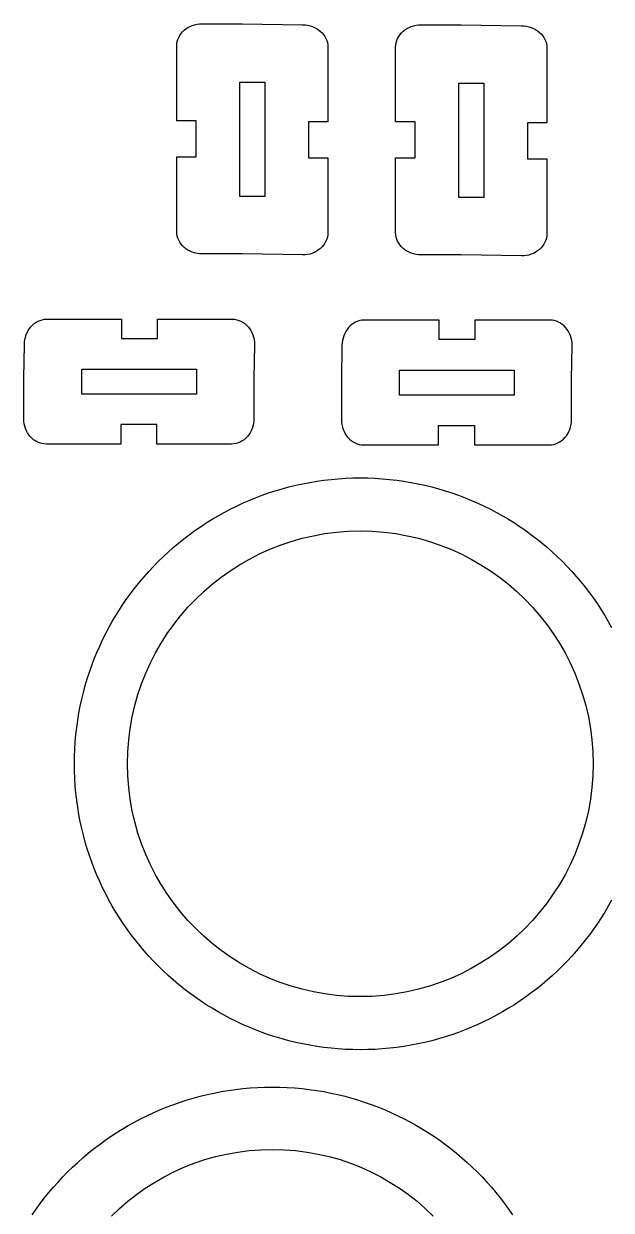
# Model space of a CAD drawing. Extents: x 0.1 to 14, y 0.2 to 11.9.
# Drawn here: x 6.05 to 8.77, y 6.29 to 11.77 of the extents above; entities that cross this region are included whole.
import ezdxf

# ---------------------------------------------------------------- set-up
doc = ezdxf.new("R2010")
doc.units = 0
doc.layers.add('Default Layer', color=1, linetype='CONTINUOUS')
doc.layers.add('Harley 2', color=1, linetype='CONTINUOUS')

msp = doc.modelspace()

# ---------------------------------------------------------------- linework, layer by layer
at = {"layer": 'Default Layer'}
for points in [[(7.4596, 11.3169), (7.3699, 11.3169), (7.3699, 11.1511), (7.4596, 11.1511), (7.4596, 10.8057), (7.4589, 10.7952), (7.4571, 10.7849), (7.4542, 10.775), (7.4503, 10.7655), (7.4453, 10.7564), (7.4394, 10.7478), (7.4326, 10.7398), (7.425, 10.7324), (7.4166, 10.7257), (7.4075, 10.7197), (7.3978, 10.7145), (7.3876, 10.7102), (7.3768, 10.7068), (7.3655, 10.7043), (7.3539, 10.7029), (7.3419, 10.7025), (7.0643, 10.7071), (6.879, 10.7071), (6.867, 10.7077), (6.8553, 10.7092), (6.8441, 10.7118), (6.8333, 10.7153), (6.823, 10.7196), (6.8133, 10.7248), (6.8042, 10.7308), (6.7959, 10.7374), (6.7883, 10.7448), (6.7815, 10.7527), (6.7756, 10.7612), (6.7706, 10.7703), (6.7666, 10.7797), (6.7637, 10.7896), (6.7619, 10.7998), (6.7613, 10.8103), (6.7613, 11.1557), (6.851, 11.1557), (6.851, 11.3215), (6.7613, 11.3215), (6.7613, 11.6669), (6.7619, 11.6774), (6.7637, 11.6876), (6.7666, 11.6975), (6.7706, 11.707), (6.7756, 11.716), (6.7815, 11.7245), (6.7883, 11.7324), (6.7959, 11.7398), (6.8042, 11.7464), (6.8133, 11.7524), (6.823, 11.7576), (6.8333, 11.7619), (6.8441, 11.7654), (6.8553, 11.768), (6.867, 11.7695), (6.879, 11.7701), (7.0643, 11.7701), (7.3419, 11.7655), (7.3539, 11.7648), (7.3655, 11.7631), (7.3768, 11.7604), (7.3876, 11.7569), (7.3978, 11.7525), (7.4075, 11.7473), (7.4166, 11.7414), (7.425, 11.7348), (7.4326, 11.7275), (7.4394, 11.7196), (7.4453, 11.7111), (7.4503, 11.7022), (7.4542, 11.6928), (7.4571, 11.683), (7.4589, 11.6728), (7.4596, 11.6623), (7.4596, 11.3169)], [(7.7723, 11.1511), (7.862, 11.1511), (7.862, 11.3169), (7.7723, 11.3169), (7.7723, 11.6623), (7.7729, 11.6728), (7.7747, 11.683), (7.7776, 11.6929), (7.7816, 11.7023), (7.7866, 11.7114), (7.7925, 11.7199), (7.7993, 11.7278), (7.8069, 11.7352), (7.8152, 11.7418), (7.8243, 11.7478), (7.834, 11.753), (7.8443, 11.7573), (7.8551, 11.7608), (7.8663, 11.7634), (7.878, 11.7649), (7.89, 11.7655), (8.0754, 11.7655), (8.3529, 11.7609), (8.3649, 11.7601), (8.3765, 11.7584), (8.3878, 11.7558), (8.3986, 11.7523), (8.4089, 11.7479), (8.4186, 11.7427), (8.4276, 11.7368), (8.436, 11.7301), (8.4436, 11.7229), (8.4504, 11.715), (8.4563, 11.7065), (8.4613, 11.6976), (8.4653, 11.6882), (8.4682, 11.6784), (8.47, 11.6682), (8.4706, 11.6577), (8.4706, 11.3123), (8.3809, 11.3123), (8.3809, 11.1465), (8.4706, 11.1465), (8.4706, 10.8011), (8.47, 10.7906), (8.4682, 10.7803), (8.4653, 10.7704), (8.4613, 10.7609), (8.4563, 10.7518), (8.4504, 10.7432), (8.4436, 10.7352), (8.436, 10.7278), (8.4276, 10.7211), (8.4186, 10.7151), (8.4089, 10.7099), (8.3986, 10.7056), (8.3878, 10.7022), (8.3765, 10.6997), (8.3649, 10.6983), (8.3529, 10.6979), (8.0754, 10.7025), (7.89, 10.7025), (7.878, 10.7031), (7.8664, 10.7046), (7.8551, 10.7072), (7.8443, 10.7107), (7.834, 10.715), (7.8243, 10.7202), (7.8153, 10.7262), (7.8069, 10.7328), (7.7993, 10.7402), (7.7925, 10.7481), (7.7866, 10.7566), (7.7816, 10.7656), (7.7776, 10.7751), (7.7747, 10.785), (7.7729, 10.7952), (7.7723, 10.8057), (7.7723, 11.1511)]]:
    msp.add_lwpolyline(points, close=True, dxfattribs=at)
at = {"layer": 'Harley 2'}
for points in [[(7.0529, 11.5008), (7.1679, 11.5008), (7.1679, 10.9718), (7.0529, 10.9718), (7.0529, 11.5008)], [(8.0639, 11.4962), (8.1789, 11.4962), (8.1789, 10.9672), (8.0639, 10.9672), (8.0639, 11.4962)], [(6.0549, 10.1325), (6.0577, 10.2883), (6.0584, 10.3003), (6.0601, 10.312), (6.0627, 10.3232), (6.0663, 10.334), (6.0707, 10.3443), (6.0758, 10.354), (6.0818, 10.3631), (6.0884, 10.3714), (6.0957, 10.379), (6.1036, 10.3858), (6.112, 10.3917), (6.1209, 10.3967), (6.1303, 10.4007), (6.1402, 10.4036), (6.1503, 10.4054), (6.1608, 10.406), (6.5062, 10.406), (6.5062, 10.3163), (6.672, 10.3163), (6.672, 10.406), (7.0174, 10.406), (7.0279, 10.4054), (7.0382, 10.4036), (7.0481, 10.4007), (7.0576, 10.3967), (7.0667, 10.3917), (7.0753, 10.3858), (7.0833, 10.379), (7.0907, 10.3714), (7.0974, 10.3631), (7.1034, 10.354), (7.1086, 10.3443), (7.1129, 10.334), (7.1164, 10.3232), (7.1188, 10.312), (7.1203, 10.3003), (7.1206, 10.2883), (7.1178, 10.1325), (7.1178, 9.9471), (7.1173, 9.9351), (7.1157, 9.9234), (7.1132, 9.9122), (7.1097, 9.9014), (7.1053, 9.8911), (7.1001, 9.8814), (7.0942, 9.8723), (7.0875, 9.864), (7.0802, 9.8564), (7.0722, 9.8496), (7.0637, 9.8437), (7.0547, 9.8387), (7.0452, 9.8347), (7.0354, 9.8318), (7.0252, 9.83), (7.0146, 9.8294), (6.6693, 9.8294), (6.6693, 9.9191), (6.5034, 9.9191), (6.5034, 9.8294), (6.1581, 9.8294), (6.1476, 9.83), (6.1373, 9.8318), (6.1275, 9.8347), (6.118, 9.8387), (6.109, 9.8437), (6.1005, 9.8496), (6.0925, 9.8564), (6.0852, 9.864), (6.0785, 9.8723), (6.0726, 9.8814), (6.0674, 9.8911), (6.063, 9.9014), (6.0595, 9.9122), (6.057, 9.9234), (6.0554, 9.9351), (6.0549, 9.9471), (6.0549, 10.1325)], [(7.5215, 10.1282), (7.5215, 9.9429), (7.522, 9.9309), (7.5236, 9.9192), (7.5261, 9.908), (7.5296, 9.8972), (7.534, 9.8869), (7.5392, 9.8772), (7.5451, 9.8681), (7.5518, 9.8597), (7.5591, 9.8521), (7.5671, 9.8453), (7.5756, 9.8394), (7.5846, 9.8345), (7.5941, 9.8305), (7.6039, 9.8276), (7.6142, 9.8258), (7.6247, 9.8252), (7.97, 9.8252), (7.97, 9.9149), (8.1359, 9.9149), (8.1359, 9.8252), (8.4812, 9.8252), (8.4918, 9.8258), (8.502, 9.8276), (8.5118, 9.8305), (8.5213, 9.8345), (8.5303, 9.8394), (8.5388, 9.8453), (8.5468, 9.8521), (8.5541, 9.8597), (8.5608, 9.8681), (8.5667, 9.8772), (8.5719, 9.8869), (8.5763, 9.8972), (8.5798, 9.908), (8.5823, 9.9192), (8.5839, 9.9309), (8.5844, 9.9429), (8.5844, 10.1282), (8.5872, 10.2841), (8.5868, 10.2961), (8.5854, 10.3077), (8.583, 10.319), (8.5795, 10.3298), (8.5752, 10.3401), (8.57, 10.3498), (8.564, 10.3588), (8.5573, 10.3672), (8.5499, 10.3748), (8.5419, 10.3816), (8.5333, 10.3875), (8.5242, 10.3925), (8.5147, 10.3965), (8.5048, 10.3994), (8.4945, 10.4012), (8.484, 10.4018), (8.1386, 10.4018), (8.1386, 10.3121), (7.9728, 10.3121), (7.9728, 10.4018), (7.6274, 10.4018), (7.6169, 10.4012), (7.6068, 10.3994), (7.5969, 10.3965), (7.5875, 10.3925), (7.5786, 10.3875), (7.5702, 10.3816), (7.5623, 10.3748), (7.555, 10.3672), (7.5484, 10.3588), (7.5424, 10.3498), (7.5373, 10.3401), (7.5329, 10.3298), (7.5293, 10.319), (7.5267, 10.3077), (7.525, 10.2961), (7.5243, 10.2841), (7.5215, 10.1282)], [(6.3232, 10.0602), (6.3232, 10.1752), (6.8522, 10.1752), (6.8522, 10.0602), (6.3232, 10.0602)], [(7.7898, 10.056), (7.7898, 10.171), (8.3188, 10.171), (8.3188, 10.056), (7.7898, 10.056)], [(7.609, 9.4284), (7.6643, 9.427), (7.7189, 9.4228), (7.7727, 9.416), (7.8256, 9.4065), (7.8776, 9.3945), (7.9287, 9.38), (7.9786, 9.3631), (8.0274, 9.3439), (8.075, 9.3223), (8.1214, 9.2986), (8.1664, 9.2727), (8.21, 9.2447), (8.2522, 9.2148), (8.2928, 9.1828), (8.3318, 9.1491), (8.3691, 9.1135), (8.4047, 9.0761), (8.4385, 9.0371), (8.4704, 8.9965), (8.5004, 8.9544), (8.5284, 8.9107), (8.5543, 8.8657), (8.578, 8.8194), (8.5995, 8.7718), (8.6188, 8.7229), (8.6357, 8.673), (8.6502, 8.622), (8.6622, 8.57), (8.6716, 8.517), (8.6785, 8.4633), (8.6826, 8.4087), (8.684, 8.3534), (8.6826, 8.298), (8.6785, 8.2435), (8.6716, 8.1897), (8.6622, 8.1367), (8.6502, 8.0847), (8.6357, 8.0337), (8.6188, 7.9838), (8.5995, 7.935), (8.578, 7.8873), (8.5543, 7.841), (8.5284, 7.796), (8.5004, 7.7524), (8.4704, 7.7102), (8.4385, 7.6696), (8.4047, 7.6306), (8.3691, 7.5933), (8.3318, 7.5577), (8.2928, 7.5239), (8.2522, 7.4919), (8.21, 7.462), (8.1664, 7.434), (8.1214, 7.4081), (8.075, 7.3844), (8.0274, 7.3628), (7.9786, 7.3436), (7.9287, 7.3267), (7.8776, 7.3122), (7.8256, 7.3002), (7.7727, 7.2907), (7.7189, 7.2839), (7.6643, 7.2798), (7.609, 7.2784), (7.5537, 7.2798), (7.4991, 7.2839), (7.4453, 7.2907), (7.3924, 7.3002), (7.3404, 7.3122), (7.2894, 7.3267), (7.2394, 7.3436), (7.1906, 7.3628), (7.143, 7.3844), (7.0967, 7.4081), (7.0516, 7.434), (7.008, 7.462), (6.9659, 7.4919), (6.9253, 7.5239), (6.8863, 7.5577), (6.8489, 7.5933), (6.8133, 7.6306), (6.7795, 7.6696), (6.7476, 7.7102), (6.7176, 7.7524), (6.6897, 7.796), (6.6638, 7.841), (6.64, 7.8873), (6.6185, 7.935), (6.5993, 7.9838), (6.5824, 8.0337), (6.5679, 8.0847), (6.5559, 8.1367), (6.5464, 8.1897), (6.5396, 8.2435), (6.5354, 8.298), (6.534, 8.3534), (6.5354, 8.4087), (6.5396, 8.4633), (6.5464, 8.517), (6.5559, 8.57), (6.5679, 8.622), (6.5824, 8.673), (6.5993, 8.7229), (6.6185, 8.7718), (6.64, 8.8194), (6.6638, 8.8657), (6.6897, 8.9107), (6.7176, 8.9544), (6.7476, 8.9965), (6.7795, 9.0371), (6.8133, 9.0761), (6.8489, 9.1135), (6.8863, 9.1491), (6.9253, 9.1828), (6.9659, 9.2148), (7.008, 9.2447), (7.0516, 9.2727), (7.0967, 9.2986), (7.143, 9.3223), (7.1906, 9.3439), (7.2394, 9.3631), (7.2894, 9.38), (7.3404, 9.3945), (7.3924, 9.4065), (7.4453, 9.416), (7.4991, 9.4228), (7.5537, 9.427), (7.609, 9.4284)]]:
    msp.add_lwpolyline(points, close=True, dxfattribs=at)
for points in [[(8.7697, 7.7242), (8.7541, 7.6964), (8.7379, 7.6689), (8.721, 7.6419), (8.7036, 7.6154), (8.6855, 7.5893), (8.6667, 7.5636), (8.6474, 7.5385), (8.6276, 7.5138), (8.6071, 7.4896), (8.5861, 7.4659), (8.5645, 7.4427), (8.5424, 7.42), (8.5197, 7.3979), (8.4965, 7.3763), (8.4728, 7.3553), (8.4486, 7.3348), (8.4239, 7.3149), (8.3987, 7.2956), (8.3731, 7.2769), (8.347, 7.2588), (8.3204, 7.2413), (8.2934, 7.2245), (8.266, 7.2083), (8.2382, 7.1927), (8.2099, 7.1778), (8.1812, 7.1635), (8.1522, 7.15), (8.1228, 7.1371), (8.093, 7.1249), (8.0628, 7.1135), (8.0323, 7.1027), (8.0015, 7.0927), (7.9703, 7.0834), (7.9389, 7.0749), (7.9071, 7.0672), (7.875, 7.0602), (7.8426, 7.054), (7.81, 7.0486), (7.7771, 7.044), (7.744, 7.0402), (7.7106, 7.0372), (7.6769, 7.0351), (7.6431, 7.0338), (7.609, 7.0334), (7.575, 7.0338), (7.5411, 7.0351), (7.5075, 7.0372), (7.4741, 7.0402), (7.4409, 7.044), (7.408, 7.0486), (7.3754, 7.054), (7.343, 7.0602), (7.311, 7.0672), (7.2792, 7.0749), (7.2477, 7.0834), (7.2165, 7.0927), (7.1857, 7.1027), (7.1552, 7.1135), (7.1251, 7.1249), (7.0953, 7.1371), (7.0658, 7.15), (7.0368, 7.1635), (7.0081, 7.1778), (6.9799, 7.1927), (6.952, 7.2083), (6.9246, 7.2245), (6.8976, 7.2413), (6.871, 7.2588), (6.8449, 7.2769), (6.8193, 7.2956), (6.7941, 7.3149), (6.7694, 7.3348), (6.7452, 7.3553), (6.7215, 7.3763), (6.6983, 7.3979), (6.6757, 7.42), (6.6536, 7.4427), (6.632, 7.4659), (6.6109, 7.4896), (6.5905, 7.5138), (6.5706, 7.5385), (6.5513, 7.5636), (6.5326, 7.5893), (6.5145, 7.6154), (6.497, 7.6419), (6.4801, 7.6689), (6.4639, 7.6964), (6.4484, 7.7242), (6.4334, 7.7525), (6.4192, 7.7811), (6.4056, 7.8102), (6.3928, 7.8396), (6.3806, 7.8694), (6.3691, 7.8995), (6.3584, 7.93), (6.3484, 7.9609), (6.3391, 7.992), (6.3306, 8.0235), (6.3228, 8.0553), (6.3158, 8.0874), (6.3096, 8.1197), (6.3042, 8.1524), (6.2996, 8.1853), (6.2958, 8.2184), (6.2929, 8.2518), (6.2907, 8.2854), (6.2895, 8.3193), (6.289, 8.3534), (6.2895, 8.3874), (6.2907, 8.4213), (6.2929, 8.4549), (6.2958, 8.4883), (6.2996, 8.5214), (6.3042, 8.5543), (6.3096, 8.587), (6.3158, 8.6193), (6.3228, 8.6514), (6.3306, 8.6832), (6.3391, 8.7147), (6.3484, 8.7458), (6.3584, 8.7767), (6.3691, 8.8072), (6.3806, 8.8373), (6.3928, 8.8671), (6.4056, 8.8965), (6.4192, 8.9256), (6.4334, 8.9542), (6.4484, 8.9825), (6.4639, 9.0103), (6.4801, 9.0378), (6.497, 9.0648), (6.5145, 9.0913), (6.5326, 9.1174), (6.5513, 9.1431), (6.5706, 9.1683), (6.5905, 9.1929), (6.6109, 9.2171), (6.632, 9.2408), (6.6536, 9.264), (6.6757, 9.2867), (6.6983, 9.3088), (6.7215, 9.3304), (6.7452, 9.3514), (6.7694, 9.3719), (6.7941, 9.3918), (6.8193, 9.4111), (6.8449, 9.4298), (6.871, 9.4479), (6.8976, 9.4654), (6.9246, 9.4822), (6.952, 9.4984), (6.9799, 9.514), (7.0081, 9.5289), (7.0368, 9.5432), (7.0658, 9.5567), (7.0953, 9.5696), (7.1251, 9.5818), (7.1552, 9.5932), (7.1857, 9.604), (7.2165, 9.614), (7.2477, 9.6233), (7.2792, 9.6318), (7.311, 9.6395), (7.343, 9.6465), (7.3754, 9.6527), (7.408, 9.6581), (7.4409, 9.6627), (7.4741, 9.6665), (7.5075, 9.6695), (7.5411, 9.6716), (7.575, 9.6729), (7.609, 9.6734), (7.609, 9.6734), (7.6431, 9.6729), (7.6769, 9.6716), (7.7106, 9.6695), (7.744, 9.6665), (7.7771, 9.6627), (7.81, 9.6581), (7.8426, 9.6527), (7.875, 9.6465), (7.9071, 9.6395), (7.9389, 9.6318), (7.9703, 9.6233), (8.0015, 9.614), (8.0323, 9.604), (8.0628, 9.5932), (8.093, 9.5818), (8.1228, 9.5696), (8.1522, 9.5567), (8.1812, 9.5432), (8.2099, 9.5289), (8.2382, 9.514), (8.266, 9.4984), (8.2934, 9.4822), (8.3204, 9.4654), (8.347, 9.4479), (8.3731, 9.4298), (8.3987, 9.4111), (8.4239, 9.3918), (8.4486, 9.3719), (8.4728, 9.3514), (8.4965, 9.3304), (8.5197, 9.3088), (8.5424, 9.2867), (8.5645, 9.264), (8.5861, 9.2408), (8.6071, 9.2171), (8.6276, 9.1929), (8.6474, 9.1683), (8.6667, 9.1431), (8.6855, 9.1174), (8.7036, 9.0913), (8.721, 9.0648), (8.7379, 9.0378), (8.7541, 9.0103), (8.7697, 8.9825)], [(6.0942, 6.2709), (6.1125, 6.2974), (6.1315, 6.3234), (6.151, 6.3489), (6.1712, 6.3739), (6.1919, 6.3984), (6.2132, 6.4224), (6.2351, 6.4459), (6.2575, 6.4689), (6.2805, 6.4913), (6.304, 6.5132), (6.328, 6.5345), (6.3525, 6.5552), (6.3775, 6.5754), (6.403, 6.5949), (6.429, 6.6139), (6.4555, 6.6322), (6.4824, 6.6499), (6.5098, 6.667), (6.5375, 6.6834), (6.5658, 6.6992), (6.5944, 6.7143), (6.6234, 6.7288), (6.6529, 6.7425), (6.6827, 6.7555), (6.7129, 6.7679), (6.7434, 6.7795), (6.7743, 6.7904), (6.8056, 6.8005), (6.8371, 6.8099), (6.869, 6.8185), (6.9012, 6.8264), (6.9337, 6.8335), (6.9665, 6.8398), (6.9996, 6.8452), (7.0329, 6.8499), (7.0665, 6.8538), (7.1003, 6.8568), (7.1344, 6.8589), (7.1687, 6.8602), (7.2032, 6.8607), (7.2032, 6.8607), (7.2378, 6.8602), (7.2721, 6.8589), (7.3061, 6.8568), (7.34, 6.8538), (7.3736, 6.8499), (7.4069, 6.8452), (7.44, 6.8398), (7.4728, 6.8335), (7.5053, 6.8264), (7.5375, 6.8185), (7.5694, 6.8099), (7.6009, 6.8005), (7.6322, 6.7904), (7.6631, 6.7795), (7.6936, 6.7679), (7.7238, 6.7555), (7.7536, 6.7425), (7.783, 6.7288), (7.8121, 6.7143), (7.8407, 6.6992), (7.8689, 6.6834), (7.8967, 6.667), (7.9241, 6.6499), (7.951, 6.6322), (7.9774, 6.6139), (8.0034, 6.5949), (8.0289, 6.5754), (8.054, 6.5552), (8.0785, 6.5345), (8.1025, 6.5132), (8.126, 6.4913), (8.149, 6.4689), (8.1714, 6.4459), (8.1932, 6.4224), (8.2145, 6.3984), (8.2353, 6.3739), (8.2554, 6.3489), (8.275, 6.3234), (8.2939, 6.2974), (8.3123, 6.2709)], [(6.4608, 6.2656), (6.4973, 6.3004), (6.5354, 6.3334), (6.5751, 6.3645), (6.6162, 6.3938), (6.6588, 6.4211), (6.7028, 6.4464), (6.7481, 6.4696), (6.7946, 6.4906), (6.8423, 6.5094), (6.891, 6.5259), (6.9409, 6.5401), (6.9917, 6.5518), (7.0434, 6.5611), (7.0959, 6.5677), (7.1492, 6.5718), (7.2032, 6.5732), (7.2032, 6.5732), (7.2573, 6.5718), (7.3106, 6.5677), (7.3631, 6.5611), (7.4148, 6.5518), (7.4656, 6.5401), (7.5154, 6.5259), (7.5642, 6.5094), (7.6119, 6.4906), (7.6584, 6.4696), (7.7037, 6.4464), (7.7477, 6.4211), (7.7903, 6.3938), (7.8314, 6.3645), (7.8711, 6.3334), (7.9092, 6.3004), (7.9457, 6.2656)]]:
    msp.add_lwpolyline(points, dxfattribs=at)

doc.saveas('drawing.dxf')
